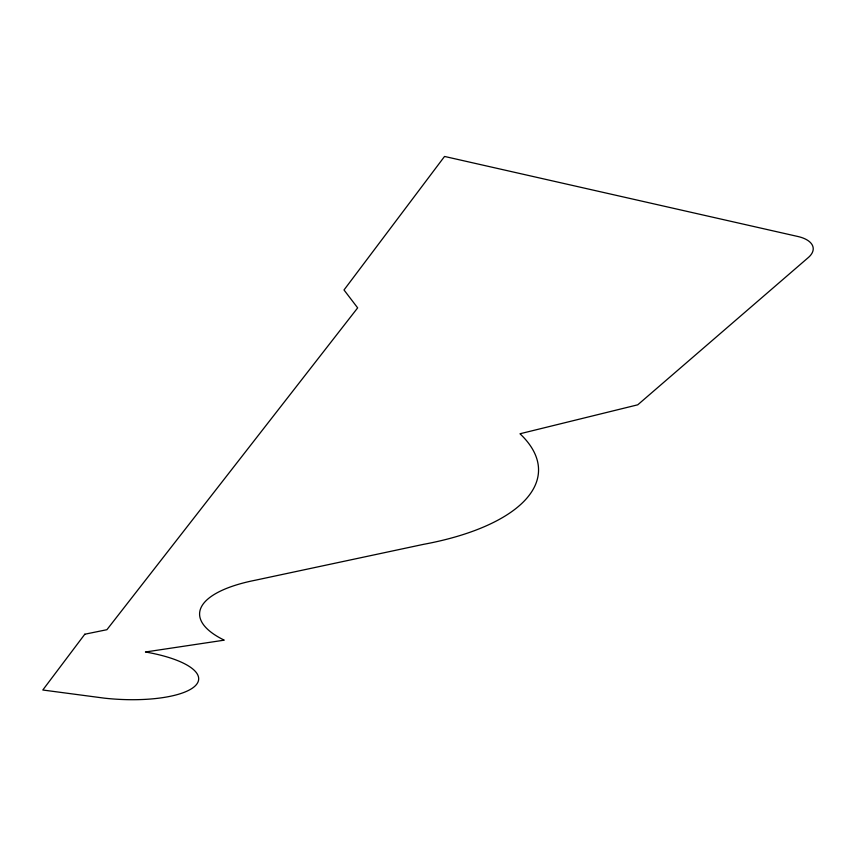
<?xml version="1.0" encoding="UTF-8"?>
<svg xmlns="http://www.w3.org/2000/svg" width="856" height="856" viewBox="0 0 856 856"><rect width="100%" height="100%" fill="white"/><g stroke="black" fill="none" stroke-linecap="round" stroke-linejoin="round"><path stroke-width="1.28" d="M84.808 634.221L42.8 690.011L104.432 698.164A81.234 25.166 3.7 0 0 196.035 685.014A81.234 25.166 3.7 0 0 145.445 651.994L224.24 640.16A124.527 42.5 1.9 0 1 255.291 580.229L423.485 544.352A212.994 87.312 1.9 0 0 519.988 433.767L637.752 404.813L808.353 257.517A32.1 15.697 -5.7 0 0 797.953 236.513L444.542 156.445L344.005 289.97L357.658 307.871L106.904 629.706L84.808 634.221"/></g></svg>
